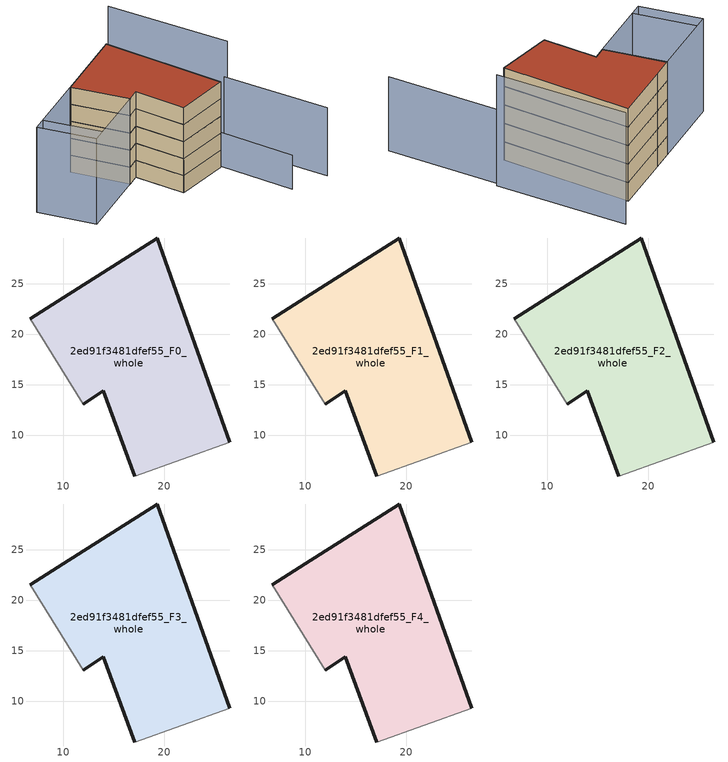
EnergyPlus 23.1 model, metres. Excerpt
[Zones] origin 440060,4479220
2ed91f3481dfef55_F0_whole
 floor ground (EU_floor_Construction): 26.51,9.3 19.32,29.55 10,23.63 6.73,21.56 11.98,13.08 13.99,14.4 17.07,5.98 z0
 wall outside (EU_wall_Construction): 17.07,5.98 13.99,14.4 11.98,13.08 / 6.73,21.56 10,23.63 19.32,29.55 26.51,9.3 z0:3
 wall adiabatic (EU_wall_Construction): 11.98,13.08 6.73,21.56 / 26.51,9.3 17.07,5.98 z0:3
2ed91f3481dfef55_F1_whole
 floor to 2ed91f3481dfef55_F0_whole (EU_floor_Construction): 26.51,9.3 19.32,29.55 10,23.63 6.73,21.56 11.98,13.08 13.99,14.4 17.07,5.98 z3
 wall outside (EU_wall_Construction): 17.07,5.98 13.99,14.4 11.98,13.08 / 6.73,21.56 10,23.63 19.32,29.55 26.51,9.3 z3:6
 wall adiabatic (EU_wall_Construction): 11.98,13.08 6.73,21.56 / 26.51,9.3 17.07,5.98 z3:6
2ed91f3481dfef55_F2_whole
 floor to 2ed91f3481dfef55_F1_whole (EU_floor_Construction): 26.51,9.3 19.32,29.55 10,23.63 6.73,21.56 11.98,13.08 13.99,14.4 17.07,5.98 z6
 wall outside (EU_wall_Construction): 17.07,5.98 13.99,14.4 11.98,13.08 / 6.73,21.56 10,23.63 19.32,29.55 26.51,9.3 z6:9
 wall adiabatic (EU_wall_Construction): 11.98,13.08 6.73,21.56 / 26.51,9.3 17.07,5.98 z6:9
2ed91f3481dfef55_F3_whole
 floor to 2ed91f3481dfef55_F2_whole (EU_floor_Construction): 26.51,9.3 19.32,29.55 10,23.63 6.73,21.56 11.98,13.08 13.99,14.4 17.07,5.98 z9
 wall outside (EU_wall_Construction): 17.07,5.98 13.99,14.4 11.98,13.08 / 6.73,21.56 10,23.63 19.32,29.55 26.51,9.3 z9:12
 wall adiabatic (EU_wall_Construction): 11.98,13.08 6.73,21.56 / 26.51,9.3 17.07,5.98 z9:12
2ed91f3481dfef55_F4_whole
 floor to 2ed91f3481dfef55_F3_whole (EU_floor_Construction): 26.51,9.3 19.32,29.55 10,23.63 6.73,21.56 11.98,13.08 13.99,14.4 17.07,5.98 z12
 wall outside (EU_wall_Construction): 17.07,5.98 13.99,14.4 11.98,13.08 / 6.73,21.56 10,23.63 19.32,29.55 26.51,9.3 z12:15
 wall adiabatic (EU_wall_Construction): 11.98,13.08 6.73,21.56 / 26.51,9.3 17.07,5.98 z12:15
 roof outside (EU_roof_Construction): 19.32,29.55 26.51,9.3 17.07,5.98 13.99,14.4 11.98,13.08 6.73,21.56 10,23.63 z15
shading: -2.95,15.36 2.39,7 / 12.07,13.13 0.39,5.73 / 0.39,5.73 -4.94,14.15 / -4.94,14.15 6.73,21.56 / 6.73,21.56 12.07,13.13 z0:15; 17.07,5.98 26.69,9.54 / 26.69,9.54 31.29,-2.88 z0:6; 38.16,-2.54 31.16,14.78 z0:12; 31.79,14.89 23.5,34.74 z0:18
[Building]
EU S2 Campaign: North Axis=0; Terrain=City; Solar Distribution=FullExterior
[Site:Location]
Madrid: Latitude=40.5; Longitude=-3.5; Time Zone=1; Elevation=609
[SizingPeriod:WeatherFileDays]
AnnualSizingPeriod: Begin Month=1; Begin Day of Month=1; End Month=12; End Day of Month=31; Day of Week for Start Day=Monday; Use Weather File Daylight Saving Period=No; Use Weather File Rain and Snow Indicators=No
[MATERIAL]
EU_InternalMass_Material: Roughness=MediumRough; Thickness=0.1; Conductivity=1; Density=1800; Specific Heat=900; Thermal Absorptance=0.9; Solar Absorptance=0.7; Visible Absorptance=0.7
[MATERIAL:NOMASS] Roughness=MediumRough; Thermal Absorptance=0.9; Solar Absorptance=0.7; Visible Absorptance=0.7
Name | Thermal Resistance
EU_wall_NoMass | 0.609216
EU_roof_NoMass | 0.513268
EU_floor_NoMass | 0.568163
[CONSTRUCTION]
EU_wall_Construction: EU_wall_NoMass
EU_roof_Construction: EU_roof_NoMass
EU_floor_Construction: EU_floor_NoMass
EU_InternalMass_Construction: EU_InternalMass_Material
[ZONE] Type=1; Multiplier=1; Ceiling Height=autocalculate; Floor Area=autocalculate; Part of Total Floor Area=Yes
Name | Volume
2ed91f3481dfef55_F0_whole | 717.931
2ed91f3481dfef55_F1_whole; 2ed91f3481dfef55_F2_whole; 2ed91f3481dfef55_F3_whole; 2ed91f3481dfef55_F4_whole | 717.93
[INTERNALMASS] Construction=EU_InternalMass_Construction; Surface Area=239.311
Name | Zone or ZoneList
2ed91f3481dfef55_F0_whole_EU_InternalMass | 2ed91f3481dfef55_F0_whole
2ed91f3481dfef55_F1_whole_EU_InternalMass | 2ed91f3481dfef55_F1_whole
2ed91f3481dfef55_F2_whole_EU_InternalMass | 2ed91f3481dfef55_F2_whole
2ed91f3481dfef55_F3_whole_EU_InternalMass | 2ed91f3481dfef55_F3_whole
2ed91f3481dfef55_F4_whole_EU_InternalMass | 2ed91f3481dfef55_F4_whole
[OTHEREQUIPMENT] Fuel Type=Electricity; Design Level Calculation Method=Watts/Area; Power per Zone Floor Area=1; Fraction Latent=0; Fraction Radiant=0; Fraction Lost=0; Carbon Dioxide Generation Rate=0; EndUse Subcategory=EU_Step8_InternalGains
Name | Zone or ZoneList or Space or SpaceList | Schedule
EU_Step8_InternalGain_2ed91f3481dfef55_F0_whole_f000 | 2ed91f3481dfef55_F0_whole | EU_Step8_GainSchedule_2ed91f3481dfef55_F0_whole_f000
EU_Step8_InternalGain_2ed91f3481dfef55_F1_whole_f000 | 2ed91f3481dfef55_F1_whole | EU_Step8_GainSchedule_2ed91f3481dfef55_F1_whole_f000
EU_Step8_InternalGain_2ed91f3481dfef55_F2_whole_f000 | 2ed91f3481dfef55_F2_whole | EU_Step8_GainSchedule_2ed91f3481dfef55_F2_whole_f000
EU_Step8_InternalGain_2ed91f3481dfef55_F3_whole_f000 | 2ed91f3481dfef55_F3_whole | EU_Step8_GainSchedule_2ed91f3481dfef55_F3_whole_f000
EU_Step8_InternalGain_2ed91f3481dfef55_F4_whole_f000 | 2ed91f3481dfef55_F4_whole | EU_Step8_GainSchedule_2ed91f3481dfef55_F4_whole_f000
[ZONEVENTILATION:DESIGNFLOWRATE] Schedule=EU_AlwaysOn; Design Flow Rate Calculation Method=AirChanges/Hour; Air Changes per Hour=0.752966; Ventilation Type=Natural; Fan Pressure Rise=0; Fan Total Efficiency=1; Constant Term Coefficient=1; Temperature Term Coefficient=0; Velocity Term Coefficient=0; Velocity Squared Term Coefficient=0; Minimum Indoor Temperature=-100; Maximum Indoor Temperature=100; Delta Temperature=-100; Minimum Outdoor Temperature=-100; Maximum Outdoor Temperature=100; Maximum Wind Speed=40
Name | Zone or ZoneList or Space or SpaceList
EU_ConstantAir_2ed91f3481dfef55_F0_whole | 2ed91f3481dfef55_F0_whole
EU_ConstantAir_2ed91f3481dfef55_F1_whole | 2ed91f3481dfef55_F1_whole
EU_ConstantAir_2ed91f3481dfef55_F2_whole | 2ed91f3481dfef55_F2_whole
EU_ConstantAir_2ed91f3481dfef55_F3_whole | 2ed91f3481dfef55_F3_whole
EU_ConstantAir_2ed91f3481dfef55_F4_whole | 2ed91f3481dfef55_F4_whole
[HVACTEMPLATE:THERMOSTAT] Constant Heating Setpoint=20; Constant Cooling Setpoint=50
EU_HeatOnly_2ed91f3481dfef55_F0_whole; EU_HeatOnly_2ed91f3481dfef55_F1_whole; EU_HeatOnly_2ed91f3481dfef55_F2_whole; EU_HeatOnly_2ed91f3481dfef55_F3_whole; EU_HeatOnly_2ed91f3481dfef55_F4_whole
[HVACTEMPLATE:ZONE:IDEALLOADSAIRSYSTEM] System Availability Schedule=EU_AlwaysOn; Maximum Heating Supply Air Temperature=50; Minimum Cooling Supply Air Temperature=13; Maximum Heating Supply Air Humidity Ratio=0.0156; Minimum Cooling Supply Air Humidity Ratio=0.0077; Heating Limit=NoLimit; Cooling Limit=NoLimit; Heating Availability Schedule=EU_AlwaysOn; Cooling Availability Schedule=EU_CoolingOff; Dehumidification Control Type=ConstantSensibleHeatRatio; Cooling Sensible Heat Ratio=0.7; Dehumidification Setpoint=60; Humidification Control Type=None; Humidification Setpoint=30; Outdoor Air Method=None; Outdoor Air Flow Rate per Person=0.00944; Outdoor Air Flow Rate per Zone Floor Area=0; Outdoor Air Flow Rate per Zone=0; Demand Controlled Ventilation Type=None; Outdoor Air Economizer Type=NoEconomizer; Heat Recovery Type=None; Sensible Heat Recovery Effectiveness=0.7; Latent Heat Recovery Effectiveness=0.65
Name | Template Thermostat
2ed91f3481dfef55_F0_whole | EU_HeatOnly_2ed91f3481dfef55_F0_whole
2ed91f3481dfef55_F1_whole | EU_HeatOnly_2ed91f3481dfef55_F1_whole
2ed91f3481dfef55_F2_whole | EU_HeatOnly_2ed91f3481dfef55_F2_whole
2ed91f3481dfef55_F3_whole | EU_HeatOnly_2ed91f3481dfef55_F3_whole
2ed91f3481dfef55_F4_whole | EU_HeatOnly_2ed91f3481dfef55_F4_whole
[SIZING:ZONE] Zone Cooling Design Supply Air Temperature Input Method=SupplyAirTemperature; Zone Cooling Design Supply Air Temperature=13; Zone Heating Design Supply Air Temperature Input Method=SupplyAirTemperature; Zone Heating Design Supply Air Temperature=50; Zone Cooling Design Supply Air Humidity Ratio=0.008; Zone Heating Design Supply Air Humidity Ratio=0.008; Cooling Design Air Flow Method=DesignDay; Cooling Design Air Flow Rate=0; Cooling Minimum Air Flow per Zone Floor Area=0.000762; Cooling Minimum Air Flow=0; Cooling Minimum Air Flow Fraction=0.2; Heating Design Air Flow Method=DesignDay; Heating Design Air Flow Rate=0; Heating Maximum Air Flow per Zone Floor Area=0.002032; Heating Maximum Air Flow=0.141576; Heating Maximum Air Flow Fraction=0.3; Account for Dedicated Outdoor Air System=No; Dedicated Outdoor Air System Control Strategy=NeutralSupplyAir; Dedicated Outdoor Air Low Setpoint Temperature for Design=autosize; Dedicated Outdoor Air High Setpoint Temperature for Design=autosize; Zone Load Sizing Method=Sensible Load Only No Latent Load; Zone Latent Cooling Design Supply Air Humidity Ratio Input Method=HumidityRatioDifference; Zone Cooling Design Supply Air Humidity Ratio Difference=0.005; Zone Latent Heating Design Supply Air Humidity Ratio Input Method=HumidityRatioDifference; Zone Humidification Design Supply Air Humidity Ratio Difference=0.005
2ed91f3481dfef55_F0_whole; 2ed91f3481dfef55_F1_whole; 2ed91f3481dfef55_F2_whole; 2ed91f3481dfef55_F3_whole; 2ed91f3481dfef55_F4_whole
[SCHEDULE:CONSTANT]
Name | Hourly Value
EU_AlwaysOn | 1
EU_CoolingOff | 0
[SCHEDULE:FILE] Column Number=1; Rows to Skip at Top=0; Number of Hours of Data=8760; Column Separator=Comma; Interpolate to Timestep=No; Minutes per Item=60; Adjust Schedule for Daylight Savings=Yes
Name | File
EU_Step8_GainSchedule_2ed91f3481dfef55_F0_whole_f000 | ../../schedules/2ed91f3481dfef55/2ed91f3481dfef55_F0_whole_f000_gain.csv
EU_Step8_GainSchedule_2ed91f3481dfef55_F1_whole_f000 | ../../schedules/2ed91f3481dfef55/2ed91f3481dfef55_F1_whole_f000_gain.csv
EU_Step8_GainSchedule_2ed91f3481dfef55_F2_whole_f000 | ../../schedules/2ed91f3481dfef55/2ed91f3481dfef55_F2_whole_f000_gain.csv
EU_Step8_GainSchedule_2ed91f3481dfef55_F3_whole_f000 | ../../schedules/2ed91f3481dfef55/2ed91f3481dfef55_F3_whole_f000_gain.csv
EU_Step8_GainSchedule_2ed91f3481dfef55_F4_whole_f000 | ../../schedules/2ed91f3481dfef55/2ed91f3481dfef55_F4_whole_f000_gain.csv
